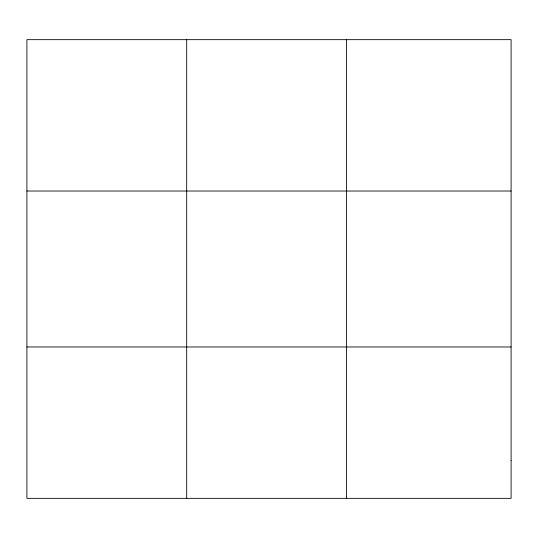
<?xml version="1.0" encoding="UTF-8"?>
<svg xmlns="http://www.w3.org/2000/svg" width="538" height="538" viewBox="0 0 538 538"><rect width="100%" height="100%" fill="white"/><g stroke="black" fill="none" stroke-linecap="round" stroke-linejoin="round"><path stroke-width="0.81" d="M186.686 498.343L186.686 39.657M346.472 498.343L346.472 39.657M26.9 191.024L511.1 191.024M26.9 346.976L511.1 346.976M511.1 460.501L511.1 498.343L26.9 498.343L26.9 39.657L511.1 39.657L511.1 460.501"/></g></svg>
